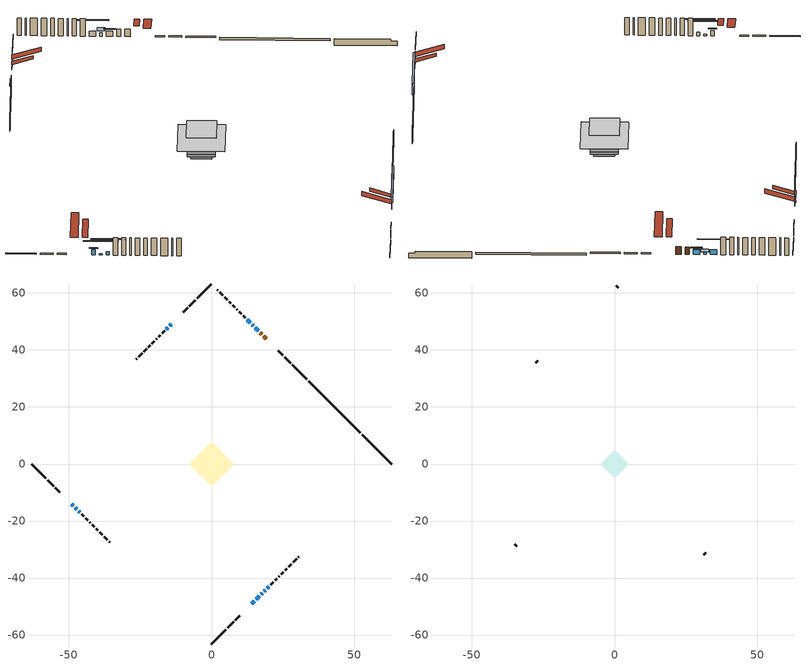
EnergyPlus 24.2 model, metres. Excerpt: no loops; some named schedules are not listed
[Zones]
conditioned space
 floor adiabatic (Floor2 construction): -4.62,0 0,4.62 4.62,0 0,-4.62 z0.31
 floor adiabatic (AdiabaticFloorConstruction): -7.86,0 0,7.86 7.86,0 0,-7.86 z2.75
 floor foundation (Slab1 construction): -3.45,0 0,3.45 3.45,0 0,-3.45 z-1.49
 floor foundation (Slab2 construction): -4.62,0 0,4.62 4.62,0 0,-4.62 z-0.3
 wall outside (RimJoist1 construction): 0,-63.13 4.98,-58.15 / -63.13,0 -58.15,-4.98 / 0,63.13 -4.98,58.15 / 33.37,29.76 28.39,34.74 z0.31:0.61
 wall outside (RimJoist2 construction): 5.64,-57.49 7.75,-55.38 / -57.49,-5.64 -55.38,-7.75 / -5.64,57.49 -7.75,55.38 / 27.73,35.4 25.62,37.51 z0.31:0.61
 wall outside (RimJoist3 construction): 8.41,-54.72 9.94,-53.19 / -54.72,-8.41 -53.19,-9.94 / -8.41,54.72 -9.94,53.19 / 24.96,38.17 23.42,39.7 z0.31:0.61
 wall outside (AdiabaticWallConstruction 1): 19.25,43.88 18.34,44.79 / 17.68,45.45 17.07,46.06 z0.31:2.34
 wall outside (AdiabaticWallConstruction): 14.12,-49.01 14.98,-48.14 / -14.12,49.01 -14.66,48.47 / 14.68,48.45 14.25,48.88 / 18.42,-44.71 18.86,-44.27 / -46.62,-16.51 -46.18,-16.94 z0.31:1.23; -49.01,-14.12 -48.47,-14.66 / 16.42,46.71 15.34,47.79 / 13.59,49.53 12.52,50.61 z0.31:1.68; -15.31,47.81 -15.82,47.31 z0.31:1.02; 15.64,-47.49 16.72,-46.41 / -47.81,-15.31 -47.27,-15.86 z0.31:0.67; 17.37,-45.76 17.77,-45.36 z0.31:1.07; 19.51,-43.62 20.16,-42.97 z0.31:1.53
 wall outside (Wall1 construction): 20.82,-42.31 21.61,-41.51 / -45.53,-17.6 -44.73,-18.4 / -16.48,46.65 -17.27,45.85 / 11.86,51.27 11.06,52.07 z0.31:5.19
 wall outside (Wall2 construction): 22.27,-40.86 22.91,-40.22 / -44.07,-19.05 -43.44,-19.69 / -17.93,45.2 -18.57,44.56 / 10.4,52.72 9.77,53.36 z0.31:5.19
 wall outside (Wall3 construction): 23.57,-39.56 23.78,-39.35 / -42.78,-20.35 -42.56,-20.57 / -19.23,43.9 -19.44,43.69 / 9.11,54.02 8.89,54.24 z0.31:5.19
 wall outside (Wall4 construction): 24.44,-38.69 25.24,-37.89 / -41.91,-21.22 -41.11,-22.02 / -20.1,43.03 -20.9,42.23 / 8.24,54.89 7.44,55.69 z0.31:5.19
 wall outside (Wall5 construction): 25.9,-37.23 26.44,-36.69 / -40.45,-22.68 -39.91,-23.22 / -21.55,41.57 -22.1,41.03 / 6.78,56.35 6.23,56.89 z0.31:5.19
 wall outside (Wall6 construction): 27.1,-36.03 28.03,-35.1 / -39.25,-23.88 -38.32,-24.81 / -22.76,40.37 -23.69,39.44 / 5.58,57.55 4.65,58.48 z0.31:5.19
 wall outside (Wall7 construction): 28.68,-34.44 29.85,-33.28 / -37.66,-25.47 -36.5,-26.63 / -24.34,38.78 -25.51,37.62 / 3.99,59.14 2.83,60.3 z0.31:5.19
 wall outside (Wall8 construction): 30.5,-32.62 30.66,-32.46 / -35.84,-27.29 -35.68,-27.45 / -26.16,36.96 -26.32,36.8 / 2.17,60.96 2.01,61.12 z0.31:5.19
 wall foundation (FoundationWall1 construction): 52.78,10.34,-1.49 52.78,10.34,0.31 62.09,1.03,0.31 62.09,1.03,-0.25 63.13,0,-0.25 63.13,0,-1.49
 wall foundation (FoundationWall2 construction): 52.13,11 34.02,29.11 z-0.3:0.31
 window (WindowConstruction): 14.12,-49.01 14.98,-48.15 z0.31:1.22
 window (WindowConstruction 5): -14.12,49.01 -14.66,48.47 z0.31:1.22
 window (WindowConstruction 6): -49.01,-14.12 -48.47,-14.66 z0.31:1.68
 window (WindowConstruction 7): -15.32,47.81 -15.82,47.31 z0.31:1.02
 window (WindowConstruction 8): 16.42,46.71 15.34,47.79 z0.31:1.68
 window (WindowConstruction 11): 15.64,-47.49 16.72,-46.41 z0.31:0.67
 window (WindowConstruction 12): -47.81,-15.32 -47.27,-15.85 z0.31:0.67
 window (WindowConstruction 9): 17.37,-45.76 17.77,-45.36 z0.31:1.07
 window (WindowConstruction 10): 14.68,48.45 14.25,48.88 z0.31:1.22
 window (WindowConstruction 1): 18.42,-44.7 18.85,-44.27 z0.31:1.22
 window (WindowConstruction 2): 19.51,-43.62 20.16,-42.97 z0.31:1.53
 window (WindowConstruction 3): -46.62,-16.51 -46.19,-16.94 z0.31:1.22
 window (WindowConstruction 4): 13.59,49.53 12.52,50.61 z0.31:1.68
 door (Door): 19.24,43.88 18.34,44.79 z0.31:2.34
 door (Door 1): 17.68,45.45 17.07,46.06 z0.31:2.34
 ceiling adiabatic (AdiabaticFloorConstruction): 0,-7.86 7.86,0 0,7.86 -7.86,0 z2.75
 roof outside (Roof2 construction): 13.46,-49.66,5.19 9.91,-46.11,6.86 8.97,-47.05,6.86 12.53,-50.6,5.19; -49.66,-13.46,5.19 -46.11,-9.91,6.86 -47.05,-8.97,6.86 -50.6,-12.53,5.19; -13.46,49.66,5.19 -9.91,46.11,6.86 -8.97,47.05,6.86 -12.53,50.6,5.19; 19.9,43.23,5.19 16.35,39.67,6.86 17.28,38.73,6.86 20.84,42.29,5.19
attic - vented
 floor to conditioned space (Floor1 construction Reversed): -4.95,0 0,4.95 4.95,0 0,-4.95 z5.19
 wall outside (Wall9 construction): 31.32,-31.81 32.02,-31.11 / -35.02,-28.1 -34.33,-28.8 / -26.98,36.15 -27.68,35.45 / 1.35,61.77 0.66,62.47 z0.31:5.19
 roof outside (Roof1 construction): 11.87,-51.26,5.19 7.05,-46.43,7.46 5.77,-47.71,7.46 10.6,-52.53,5.19; -51.26,-11.87,5.19 -46.43,-7.05,7.46 -47.71,-5.77,7.46 -52.53,-10.6,5.19; -11.87,51.26,5.19 -7.05,46.43,7.46 -5.77,47.71,7.46 -10.6,52.53,5.19; 21.5,41.63,5.19 16.67,36.81,7.46 17.94,35.54,7.46 22.77,40.36,5.19
shading: 17.14,-45.99 11.96,-51.17 12.17,-51.38 17.35,-46.2 z4.28; -14.87,48.26 -13.91,49.22 -14.12,49.43 -15.08,48.47 z1.52; -48.04,-15.09 -49.44,-13.69 -49.65,-13.9 -48.25,-15.3 z2.29; -16.68,46.45 -14.45,48.67 -14.67,48.89 -16.89,46.66 z2.24; 14.91,48.22 16.85,46.28 17.06,46.49 15.12,48.43 z2.29; 20.6,-42.53 11.76,-51.37 11.97,-51.58 20.81,-42.74 z6.16; -44.69,-18.44 -50.4,-12.73 -50.61,-12.94 -44.9,-18.65 z4.33; 18.2,-44.93 16.94,-46.19 17.05,-46.29 18.3,-45.04 z1.68; 13.82,49.31 15.11,48.02 15.97,48.88 14.68,50.17 z1.83; 21.01,-42.12 16.27,-46.86 16.48,-47.07 21.22,-42.33 z4.28; 22.32,-40.81 17.35,-45.77 17.57,-45.98 22.53,-41.02 z4.58; -43.6,-19.53 -49.21,-13.92 -49.42,-14.13 -43.81,-19.74 z4.89; 10.36,52.77 15.75,47.38 15.96,47.59 10.57,52.98 z4.73
[Building]
Building 1: Terrain=Suburbs
[Site:Location]
London AP_ON: Latitude {deg}=43.03; Longitude {deg}=-81.15; Time Zone {hr}=-5; Elevation {m}=278; Keep Site Location Information=Yes
[Site:GroundTemperature:Shallow]
3.98693, 1.93205, 1.76749, 2.74264, 6.6573, 10.5537, 13.9317, 16.0716, 16.2534, 14.513, 11.2211, 7.44421
[Site:WaterMainsTemperature]
Calculation Method=Schedule; Temperature Schedule=mains temperature schedule
[Material] Roughness=Rough; Thermal Absorptance=0.9
Name | Thickness {m} | Conductivity {W/m-K} | Density {kg/m3} | Specific Heat {J/kg-K} | Solar Absorptance | Visible Absorptance
asphalt or fiberglass shingles | 0.00635 | 0.162714 | 1121.4 | 1465.45 | 0.4 | 0.4
ceiling stud and cavity | 0.1397 | 0.0806272 | 65.682 | 1177.47 | 0.7 | 0.7
concrete 4.0 in. | 0.1016 | 1.803125 | 2242.8 | 837.4 | 0.7 | 0.7
concrete 8.0 in. | 0.2032 | 1.803125 | 2242.8 | 837.4 | 0.7 | 0.7
door material | 0.04445 | 0.188738 | 512.64 | 1214.23 | 0.7 | 0.7
exterior vertical ins | 0.000518347 | 0.029427 | 32.04 | 1214.23 | 0.7 | 0.7
floor covering | 0.0127 | 9.015625 | 54.468 | 1339.84 | 0.6 | 0.6
floor covering 1 | 0.0127 | 0.0433444 | 54.468 | 1339.84 | 0.6 | 0.6
floor rigid ins; wall rigid ins | 0.512978 | 0.029427 | 32.04 | 1214.23 | 0.7 | 0.7
floor stud and cavity | 0.0889 | 38.5916 | 6.31874 | 1174.65 | 0.7 | 0.7
floor stud and cavity 1 | 0.1397 | 1.75129 | 37.0049 | 1207.88 | 0.7 | 0.7
furniture material conditioned space 1 | 0.1524 | 0.115458 | 640.8 | 1214.23 | 0.6 | 0.6
gypsum board | 0.0127 | 0.160291 | 801 | 837.4 | 0.6 | 0.6
gypsum board 1 | 0.0127 | 0.160291 | 801 | 837.4 | 0.7 | 0.7
osb sheathing 0.5 in. | 0.0127 | 0.115458 | 512.64 | 1214.23 | 0.7 | 0.7
osb sheathing 0.75 in. | 0.01905 | 0.115458 | 512.64 | 1214.23 | 0.7 | 0.7
osb sheathing 2.0 in. | 0.0508 | 0.115458 | 512.64 | 1214.23 | 0.7 | 0.7
rim joist stud and cavity | 0.0508 | 0.0434763 | 125.044 | 1163.47 | 0.6 | 0.6
rim joist stud and cavity 1 | 0.0508 | 0.153904 | 50.32683 | 1063.81 | 0.6 | 0.6
rim joist stud and cavity 2 | 0.0508 | 0.648972 | 50.32683 | 1063.81 | 0.6 | 0.6
roof stud and cavity | 0.2032 | 4.30861 | 78.34581 | 1123.46 | 0.7 | 0.7
wall stud and cavity | 0.1397 | 0.777897 | 139.0536 | 1170.24 | 0.7 | 0.7
wall stud and cavity 1 | 0.1397 | 0.110346 | 139.0536 | 1170.24 | 0.7 | 0.7
wall stud and cavity 10 | 0.0889 | 0.391764 | 83.0341 | 1211.67 | 0.7 | 0.7
wall stud and cavity 2 | 0.1397 | 0.689953 | 139.0536 | 1170.24 | 0.7 | 0.7
wall stud and cavity 3 | 0.1397 | 0.11004 | 139.0536 | 1170.24 | 0.7 | 0.7
wall stud and cavity 4 | 0.1397 | 0.113341 | 139.0536 | 1170.24 | 0.7 | 0.7
wall stud and cavity 5 | 0.1397 | 0.793456 | 139.0536 | 1170.24 | 0.7 | 0.7
wall stud and cavity 6 | 0.1397 | 0.115486 | 139.0536 | 1170.24 | 0.7 | 0.7
wall stud and cavity 7 | 0.1397 | 0.727935 | 139.0536 | 1170.24 | 0.7 | 0.7
wall stud and cavity 8 | 0.0889 | 6.1454 | 50.32683 | 1063.81 | 0.6 | 0.6
wall stud and cavity 9 | 0.0889 | 0.380278 | 52.3479 | 1209.89 | 0.7 | 0.7
wood siding | 0.0254 | 0.102417 | 544.68 | 1172.36 | 0.57 | 0.57
wood siding 1 | 0.00254 | 0.102417 | 544.68 | 1172.36 | 0.57 | 0.57
wood siding 2; wood siding 3; wood siding 4 | 0.0254 | 0.102417 | 544.68 | 1172.36 | 0.7 | 0.7
[WindowMaterial:SimpleGlazingSystem]
Name | U-Factor {W/m2-K} | Solar Heat Gain Coefficient
WindowMaterial | 4.6747 | 0.52
WindowMaterial 1 | 5.37025 | 0.69
WindowMaterial 2 | 2.99685 | 0.54
WindowMaterial 3 | 5.0608 | 0.6
WindowMaterial 4 | 4.80302 | 0.55
WindowMaterial 5 | 4.55148 | 0.5
WindowMaterial 6 | 5.25442 | 0.66
WindowMaterial 7 | 4.92112 | 0.6
[Construction]
AdiabaticFloorConstruction: floor stud and cavity 1, floor rigid ins, osb sheathing 0.75 in., floor covering 1
AdiabaticWallConstruction: wood siding 3, wall rigid ins, wall stud and cavity 9, gypsum board
AdiabaticWallConstruction 1: wood siding 4, wall rigid ins, wall stud and cavity 9, gypsum board
Door; Door 1: door material
Floor1 construction Reversed: gypsum board, ceiling stud and cavity
Floor2 construction: floor stud and cavity, floor covering
FoundationWall1 construction: concrete 8.0 in.
FoundationWall2 construction: concrete 8.0 in., gypsum board 1
furniture construction conditioned space 1: furniture material conditioned space 1
PartitionWallConstruction: gypsum board, wall stud and cavity 10, gypsum board
RimJoist1 construction: wood siding 2, osb sheathing 2.0 in., rim joist stud and cavity
RimJoist2 construction: wood siding 2, rim joist stud and cavity 1
RimJoist3 construction: wood siding 2, rim joist stud and cavity 2
Roof1 construction: asphalt or fiberglass shingles
Roof2 construction: asphalt or fiberglass shingles, osb sheathing 0.75 in., roof stud and cavity, gypsum board
Slab1 construction; Slab2 construction: concrete 4.0 in.
Wall1 construction: wood siding, osb sheathing 0.5 in., wall stud and cavity, gypsum board
Wall2 construction: wood siding, osb sheathing 0.5 in., wall stud and cavity 1, gypsum board
Wall3 construction: wood siding, osb sheathing 0.5 in., wall stud and cavity 2, gypsum board
Wall4 construction: wood siding, osb sheathing 0.5 in., wall stud and cavity 3, gypsum board
Wall5 construction: wood siding, osb sheathing 0.5 in., wall stud and cavity 4, gypsum board
Wall6 construction: wood siding, osb sheathing 0.5 in., wall stud and cavity 5, gypsum board
Wall7 construction: wood siding, osb sheathing 0.5 in., wall stud and cavity 6, gypsum board
Wall8 construction: wood siding, osb sheathing 0.5 in., wall stud and cavity 7, gypsum board
Wall9 construction: wood siding 1, wall stud and cavity 8
WindowConstruction; WindowConstruction 3: WindowMaterial
WindowConstruction 1; WindowConstruction 10: WindowMaterial 1
WindowConstruction 11; WindowConstruction 12: WindowMaterial 7
WindowConstruction 2: WindowMaterial 2
WindowConstruction 4; WindowConstruction 6; WindowConstruction 8: WindowMaterial 3
WindowConstruction 5: WindowMaterial 4
WindowConstruction 7: WindowMaterial 5
WindowConstruction 9: WindowMaterial 6
[Zone] Multiplier=1; Part of Total Floor Area=Yes
Name | Volume {m3}
attic - vented | 18.1164
conditioned space | 355.6
[Space]
Name | Zone | Volume {m3}
attic - vented 1 | attic - vented | 18.1164
conditioned space 1 | conditioned space | 355.6
[ZoneInfiltration:EffectiveLeakageArea]
infil attic - vented 1: Zone or Space=attic - vented 1; Schedule=Always On Discrete; Effective Air Leakage Area {cm2}=2141.24; Stack Coefficient=0.000497275; Wind Coefficient=1.50667e-05
[ZoneMixing]
whole house fan mix: Zone or Space=attic - vented; Schedule=Always On Continuous; Design Flow Rate Calculation Method=Flow/Zone; Design Flow Rate {m3/s}=0; Source Zone or Space=conditioned space
[SurfaceProperty:ExposedFoundationPerimeter] Exposed Perimeter Calculation Method=TotalExposedPerimeter
Name | Total Exposed Perimeter {m}
Slab1 | 14.63
Slab2 | 25.603
[InternalMass] Zone or ZoneList=conditioned space; Space or SpaceList=conditioned space 1
Name | Construction | Surface Area {m2}
furniture mass conditioned space 1 | furniture construction conditioned space 1 | 93.064
partition wall mass | PartitionWallConstruction | 190.02
[Lights]
interior lighting: Zone or ZoneList or Space or SpaceList=conditioned space 1; Schedule=interior lighting schedule; Design Level Calculation Method=LightingLevel; Lighting Level {W}=343.2; Return Air Fraction=0; Fraction Radiant=0.6; Fraction Visible=0.2; Fraction Replaceable=1
[People]
occupants: Zone or ZoneList or Space or SpaceList=conditioned space 1; Number of People Schedule=occupants schedule; Number of People Calculation Method=People; Number of People=3; Fraction Radiant=0.314171; Sensible Heat Fraction=0.56303; Activity Level Schedule=occupants activity schedule; Carbon Dioxide Generation Rate {m3/s-W}=0; Enable ASHRAE 55 Comfort Warnings=No; Mean Radiant Temperature Calculation Type=EnclosureAveraged
[ElectricEquipment] Zone or ZoneList or Space or SpaceList=conditioned space 1; Design Level Calculation Method=EquipmentLevel
Name | Schedule | Design Level {W} | Fraction Latent | Fraction Radiant | Fraction Lost
clothes dryer | clothes dryer schedule | 140.772 | 0.015 | 0.081 | 0.85
clothes washer | clothes washer schedule | 32.1985 | 0.03 | 0.162 | 0.7
cooking range | cooking range schedule | 215.147 | 0.08 | 0.432 | 0.2
dishwasher | dishwasher schedule | 66.8632 | 0.3 | 0.18 | 0.4
fridge | fridge schedule | 72.9452 | 0 | 0.6 | 0
mech vent house fan | mech vent house fan schedule | 0 | 0 | 0 | 1
mech vent house fan cfis | mech vent house fan cfis schedule | 0 | 0 | 0 | 0
mech vent range fan 0 | mech vent range fan 0 schedule | 57 | 0 | 0 | 1
misc plug loads | misc plug loads schedule | 494.7 | 0.045 | 0.513 | 0.1
whole house fan | Always On Discrete | 0 | 0 | 0 | 1
[OtherEquipment] Zone or ZoneList or Space or SpaceList=conditioned space 1; Design Level Calculation Method=EquipmentLevel
Name | Fuel Type | Schedule | Design Level {W} | Fraction Latent | Fraction Radiant | Fraction Lost
clothes dryer 1 | Electricity | clothes dryer schedule | 0 | 0.015 | 0.081 | 0.85
cooking range 1 | Electricity | cooking range schedule | 0 | 0.08 | 0.432 | 0.2
general water use latent | None | general water use schedule | 62.594 | 1 | 0 | 0
general water use sensible | None | general water use schedule | -61.6891 | 0 | 0.6 | 0
mech vent house fan latent load | None | Always On Discrete | 0 | 1 | 0 | 0
mech vent house fan sensible load | None | Always On Discrete | 0 | 0 | 0 | 0
water heater energy adjustment1 | NaturalGas | Always On Discrete | 0.01 | 0 | 0 | 1
[ZoneInfiltration:DesignFlowRate] Zone or ZoneList or Space or SpaceList=conditioned space 1; Schedule=Always On Discrete; Design Flow Rate Calculation Method=Flow/Zone; Design Flow Rate {m3/s}=0
infil flow; natural vent flow; whole house fan flow
[Foundation:Kiva] Initial Indoor Air Temperature {C}=18; Wall Height Above Grade {m}=0.309982; Wall Depth Below Slab {m}=0.2032
Name | Custom Block Material Name 1 | Custom Block Depth 1 {m} | Custom Block X Position 1 {m} | Custom Block Z Position 1 {m}
Foundation Kiva 1
Foundation Kiva 2 | exterior vertical ins | 0.609996 | 0.2159 | 0
[Foundation:Kiva:Settings]
Soil Conductivity {W/m-K}=0.849921; Soil Density {kg/m3}=1842.3; Soil Specific Heat {J/kg-K}=418.7; Ground Solar Absorptivity=0.9; Ground Thermal Absorptivity=0.9; Ground Surface Roughness {m}=0.03; Far-Field Width {m}=40; Deep-Ground Boundary Condition=ZeroFlux; Deep-Ground Depth {m}=40; Minimum Cell Dimension {m}=0.2; Maximum Cell Growth Coefficient=3; Simulation Timestep=Timestep
[Exterior:Lights]
exterior lighting: Schedule=exterior lighting schedule; Design Level {W}=75.6
[Schedule:Constant]
Name | Hourly Value
Always On Continuous; mech vent house fan schedule; mech vent house fan cfis schedule; Always On Discrete | 1
occupants activity schedule | 117.228
fridge schedule | 0
[Schedule:Week:Daily]
interior lighting schedule Week Rule - Jan1-Jan27: interior lighting schedule day, interior lighting schedule day, interior lighting schedule day, interior lighting schedule day, interior lighting schedule day, interior lighting schedule day, interior lighting schedule day, interior lighting schedule default day, interior lighting schedule default day, interior lighting schedule default day, interior lighting schedule default day, interior lighting schedule default day
interior lighting schedule Week Rule - Jan28-Feb3: interior lighting schedule day, interior lighting schedule day, interior lighting schedule day, interior lighting schedule day, interior lighting schedule day 1, interior lighting schedule day 1, interior lighting schedule day 1, interior lighting schedule default day, interior lighting schedule default day, interior lighting schedule default day, interior lighting schedule default day, interior lighting schedule default day
interior lighting schedule Week Rule - Feb4-Feb24: interior lighting schedule day 1, interior lighting schedule day 1, interior lighting schedule day 1, interior lighting schedule day 1, interior lighting schedule day 1, interior lighting schedule day 1, interior lighting schedule day 1, interior lighting schedule default day, interior lighting schedule default day, interior lighting schedule default day, interior lighting schedule default day, interior lighting schedule default day
interior lighting schedule Week Rule - Feb25-Mar3: interior lighting schedule day 1, interior lighting schedule day 1, interior lighting schedule day 1, interior lighting schedule day 1, interior lighting schedule day 2, interior lighting schedule day 2, interior lighting schedule day 2, interior lighting schedule default day, interior lighting schedule default day, interior lighting schedule default day, interior lighting schedule default day, interior lighting schedule default day
interior lighting schedule Week Rule - Mar4-Mar31: interior lighting schedule day 2, interior lighting schedule day 2, interior lighting schedule day 2, interior lighting schedule day 2, interior lighting schedule day 2, interior lighting schedule day 2, interior lighting schedule day 2, interior lighting schedule default day, interior lighting schedule default day, interior lighting schedule default day, interior lighting schedule default day, interior lighting schedule default day
interior lighting schedule Week Rule - Apr1-Apr28: interior lighting schedule day 3, interior lighting schedule day 3, interior lighting schedule day 3, interior lighting schedule day 3, interior lighting schedule day 3, interior lighting schedule day 3, interior lighting schedule day 3, interior lighting schedule default day, interior lighting schedule default day, interior lighting schedule default day, interior lighting schedule default day, interior lighting schedule default day
interior lighting schedule Week Rule - Apr29-May5: interior lighting schedule day 3, interior lighting schedule day 3, interior lighting schedule day 4, interior lighting schedule day 4, interior lighting schedule day 4, interior lighting schedule day 4, interior lighting schedule day 4, interior lighting schedule default day, interior lighting schedule default day, interior lighting schedule default day, interior lighting schedule default day, interior lighting schedule default day
interior lighting schedule Week Rule - May6-May26: interior lighting schedule day 4, interior lighting schedule day 4, interior lighting schedule day 4, interior lighting schedule day 4, interior lighting schedule day 4, interior lighting schedule day 4, interior lighting schedule day 4, interior lighting schedule default day, interior lighting schedule default day, interior lighting schedule default day, interior lighting schedule default day, interior lighting schedule default day
interior lighting schedule Week Rule - May27-Jun2: interior lighting schedule day 4, interior lighting schedule day 4, interior lighting schedule day 4, interior lighting schedule day 4, interior lighting schedule day 4, interior lighting schedule day 5, interior lighting schedule day 5, interior lighting schedule default day, interior lighting schedule default day, interior lighting schedule default day, interior lighting schedule default day, interior lighting schedule default day
interior lighting schedule Week Rule - Jun3-Jun30: interior lighting schedule day 5, interior lighting schedule day 5, interior lighting schedule day 5, interior lighting schedule day 5, interior lighting schedule day 5, interior lighting schedule day 5, interior lighting schedule day 5, interior lighting schedule default day, interior lighting schedule default day, interior lighting schedule default day, interior lighting schedule default day, interior lighting schedule default day
interior lighting schedule Week Rule - Jul1-Jul28: interior lighting schedule day 6, interior lighting schedule day 6, interior lighting schedule day 6, interior lighting schedule day 6, interior lighting schedule day 6, interior lighting schedule day 6, interior lighting schedule day 6, interior lighting schedule default day, interior lighting schedule default day, interior lighting schedule default day, interior lighting schedule default day, interior lighting schedule default day
interior lighting schedule Week Rule - Jul29-Aug4: interior lighting schedule day 6, interior lighting schedule day 6, interior lighting schedule day 6, interior lighting schedule day 7, interior lighting schedule day 7, interior lighting schedule day 7, interior lighting schedule day 7, interior lighting schedule default day, interior lighting schedule default day, interior lighting schedule default day, interior lighting schedule default day, interior lighting schedule default day
interior lighting schedule Week Rule - Aug5-Aug25: interior lighting schedule day 7, interior lighting schedule day 7, interior lighting schedule day 7, interior lighting schedule day 7, interior lighting schedule day 7, interior lighting schedule day 7, interior lighting schedule day 7, interior lighting schedule default day, interior lighting schedule default day, interior lighting schedule default day, interior lighting schedule default day, interior lighting schedule default day
interior lighting schedule Week Rule - Aug26-Sep1: interior lighting schedule day 7, interior lighting schedule day 7, interior lighting schedule day 7, interior lighting schedule day 7, interior lighting schedule day 7, interior lighting schedule day 7, interior lighting schedule day 8, interior lighting schedule default day, interior lighting schedule default day, interior lighting schedule default day, interior lighting schedule default day, interior lighting schedule default day
interior lighting schedule Week Rule - Sep2-Sep29: interior lighting schedule day 8, interior lighting schedule day 8, interior lighting schedule day 8, interior lighting schedule day 8, interior lighting schedule day 8, interior lighting schedule day 8, interior lighting schedule day 8, interior lighting schedule default day, interior lighting schedule default day, interior lighting schedule default day, interior lighting schedule default day, interior lighting schedule default day
interior lighting schedule Week Rule - Sep30-Oct6: interior lighting schedule day 8, interior lighting schedule day 9, interior lighting schedule day 9, interior lighting schedule day 9, interior lighting schedule day 9, interior lighting schedule day 9, interior lighting schedule day 9, interior lighting schedule default day, interior lighting schedule default day, interior lighting schedule default day, interior lighting schedule default day, interior lighting schedule default day
interior lighting schedule Week Rule - Oct7-Oct27: interior lighting schedule day 9, interior lighting schedule day 9, interior lighting schedule day 9, interior lighting schedule day 9, interior lighting schedule day 9, interior lighting schedule day 9, interior lighting schedule day 9, interior lighting schedule default day, interior lighting schedule default day, interior lighting schedule default day, interior lighting schedule default day, interior lighting schedule default day
interior lighting schedule Week Rule - Oct28-Nov3: interior lighting schedule day 9, interior lighting schedule day 9, interior lighting schedule day 9, interior lighting schedule day 9, interior lighting schedule day 10, interior lighting schedule day 10, interior lighting schedule day 10, interior lighting schedule default day, interior lighting schedule default day, interior lighting schedule default day, interior lighting schedule default day, interior lighting schedule default day
interior lighting schedule Week Rule - Nov4-Nov24: interior lighting schedule day 10, interior lighting schedule day 10, interior lighting schedule day 10, interior lighting schedule day 10, interior lighting schedule day 10, interior lighting schedule day 10, interior lighting schedule day 10, interior lighting schedule default day, interior lighting schedule default day, interior lighting schedule default day, interior lighting schedule default day, interior lighting schedule default day
interior lighting schedule Week Rule - Nov25-Dec1: interior lighting schedule day 10, interior lighting schedule day 10, interior lighting schedule day 10, interior lighting schedule day 10, interior lighting schedule day 10, interior lighting schedule day 10, interior lighting schedule day 11, interior lighting schedule default day, interior lighting schedule default day, interior lighting schedule default day, interior lighting schedule default day, interior lighting schedule default day
interior lighting schedule Week Rule - Dec2-Dec31: interior lighting schedule day 11, interior lighting schedule day 11, interior lighting schedule day 11, interior lighting schedule day 11, interior lighting schedule day 11, interior lighting schedule day 11, interior lighting schedule day 11, interior lighting schedule default day, interior lighting schedule default day, interior lighting schedule default day, interior lighting schedule default day, interior lighting schedule default day
occupants schedule Week Rule - Jan1-Dec31: occupants schedule day, occupants schedule day, occupants schedule day, occupants schedule day, occupants schedule day, occupants schedule day, occupants schedule day, occupants schedule default day, occupants schedule default day, occupants schedule default day, occupants schedule default day, occupants schedule default day
clothes dryer schedule Week Rule - Jan1-Dec31: clothes dryer schedule day, clothes dryer schedule day, clothes dryer schedule day, clothes dryer schedule day, clothes dryer schedule day, clothes dryer schedule day, clothes dryer schedule day, clothes dryer schedule default day, clothes dryer schedule default day, clothes dryer schedule default day, clothes dryer schedule default day, clothes dryer schedule default day
clothes washer schedule Week Rule - Jan1-Dec31: clothes washer schedule day, clothes washer schedule day, clothes washer schedule day, clothes washer schedule day, clothes washer schedule day, clothes washer schedule day, clothes washer schedule day, clothes washer schedule default day, clothes washer schedule default day, clothes washer schedule default day, clothes washer schedule default day, clothes washer schedule default day
cooking range schedule Week Rule - Jan1-Dec31: cooking range schedule day, cooking range schedule day, cooking range schedule day, cooking range schedule day, cooking range schedule day, cooking range schedule day, cooking range schedule day, cooking range schedule default day, cooking range schedule default day, cooking range schedule default day, cooking range schedule default day, cooking range schedule default day
dishwasher schedule Week Rule - Jan1-Dec31: dishwasher schedule day, dishwasher schedule day, dishwasher schedule day, dishwasher schedule day, dishwasher schedule day, dishwasher schedule day, dishwasher schedule day, dishwasher schedule default day, dishwasher schedule default day, dishwasher schedule default day, dishwasher schedule default day, dishwasher schedule default day
mech vent range fan 0 schedule Week Rule - Jan1-Dec31: mech vent range fan 0 schedule day, mech vent range fan 0 schedule day, mech vent range fan 0 schedule day, mech vent range fan 0 schedule day, mech vent range fan 0 schedule day, mech vent range fan 0 schedule day, mech vent range fan 0 schedule day, mech vent range fan 0 schedule default day, mech vent range fan 0 schedule default day, mech vent range fan 0 schedule default day, mech vent range fan 0 schedule default day, mech vent range fan 0 schedule default day
misc plug loads schedule Week Rule - Jan1-Dec31: misc plug loads schedule day, misc plug loads schedule day, misc plug loads schedule day, misc plug loads schedule day, misc plug loads schedule day, misc plug loads schedule day, misc plug loads schedule day, misc plug loads schedule default day, misc plug loads schedule default day, misc plug loads schedule default day, misc plug loads schedule default day, misc plug loads schedule default day
general water use schedule Week Rule - Jan1-Dec31: general water use schedule day, general water use schedule day, general water use schedule day, general water use schedule day, general water use schedule day, general water use schedule day, general water use schedule day, general water use schedule default day, general water use schedule default day, general water use schedule default day, general water use schedule default day, general water use schedule default day
exterior lighting schedule Week Rule - Jan1-Jan27: exterior lighting schedule day, exterior lighting schedule day, exterior lighting schedule day, exterior lighting schedule day, exterior lighting schedule day, exterior lighting schedule day, exterior lighting schedule day, exterior lighting schedule default day, exterior lighting schedule default day, exterior lighting schedule default day, exterior lighting schedule default day, exterior lighting schedule default day
exterior lighting schedule Week Rule - Jan28-Feb3: exterior lighting schedule day, exterior lighting schedule day, exterior lighting schedule day, exterior lighting schedule day, exterior lighting schedule day 1, exterior lighting schedule day 1, exterior lighting schedule day 1, exterior lighting schedule default day, exterior lighting schedule default day, exterior lighting schedule default day, exterior lighting schedule default day, exterior lighting schedule default day
exterior lighting schedule Week Rule - Feb4-Feb24: exterior lighting schedule day 1, exterior lighting schedule day 1, exterior lighting schedule day 1, exterior lighting schedule day 1, exterior lighting schedule day 1, exterior lighting schedule day 1, exterior lighting schedule day 1, exterior lighting schedule default day, exterior lighting schedule default day, exterior lighting schedule default day, exterior lighting schedule default day, exterior lighting schedule default day
exterior lighting schedule Week Rule - Feb25-Mar3: exterior lighting schedule day 1, exterior lighting schedule day 1, exterior lighting schedule day 1, exterior lighting schedule day 1, exterior lighting schedule day 2, exterior lighting schedule day 2, exterior lighting schedule day 2, exterior lighting schedule default day, exterior lighting schedule default day, exterior lighting schedule default day, exterior lighting schedule default day, exterior lighting schedule default day
exterior lighting schedule Week Rule - Mar4-Mar31: exterior lighting schedule day 2, exterior lighting schedule day 2, exterior lighting schedule day 2, exterior lighting schedule day 2, exterior lighting schedule day 2, exterior lighting schedule day 2, exterior lighting schedule day 2, exterior lighting schedule default day, exterior lighting schedule default day, exterior lighting schedule default day, exterior lighting schedule default day, exterior lighting schedule default day
exterior lighting schedule Week Rule - Apr1-Apr28: exterior lighting schedule day 3, exterior lighting schedule day 3, exterior lighting schedule day 3, exterior lighting schedule day 3, exterior lighting schedule day 3, exterior lighting schedule day 3, exterior lighting schedule day 3, exterior lighting schedule default day, exterior lighting schedule default day, exterior lighting schedule default day, exterior lighting schedule default day, exterior lighting schedule default day
exterior lighting schedule Week Rule - Apr29-May5: exterior lighting schedule day 3, exterior lighting schedule day 3, exterior lighting schedule day 4, exterior lighting schedule day 4, exterior lighting schedule day 4, exterior lighting schedule day 4, exterior lighting schedule day 4, exterior lighting schedule default day, exterior lighting schedule default day, exterior lighting schedule default day, exterior lighting schedule default day, exterior lighting schedule default day
exterior lighting schedule Week Rule - May6-May26: exterior lighting schedule day 4, exterior lighting schedule day 4, exterior lighting schedule day 4, exterior lighting schedule day 4, exterior lighting schedule day 4, exterior lighting schedule day 4, exterior lighting schedule day 4, exterior lighting schedule default day, exterior lighting schedule default day, exterior lighting schedule default day, exterior lighting schedule default day, exterior lighting schedule default day
[Schedule:Year]
interior lighting schedule: interior lighting schedule Week Rule - Jan1-Jan27, 1, 1, 1, 27, interior lighting schedule Week Rule - Jan28-Feb3, 1, 28, 2, 3, interior lighting schedule Week Rule - Feb4-Feb24, 2, 4, 2, 24, interior lighting schedule Week Rule - Feb25-Mar3, 2, 25, 3, 3, interior lighting schedule Week Rule - Mar4-Mar31, 3, 4, 3, 31, interior lighting schedule Week Rule - Apr1-Apr28, 4, 1, 4, 28, interior lighting schedule Week Rule - Apr29-May5, 4, 29, 5, 5, interior lighting schedule Week Rule - May6-May26, 5, 6, 5, 26, interior lighting schedule Week Rule - May27-Jun2, 5, 27, 6, 2, interior lighting schedule Week Rule - Jun3-Jun30, 6, 3, 6, 30, interior lighting schedule Week Rule - Jul1-Jul28, 7, 1, 7, 28, interior lighting schedule Week Rule - Jul29-Aug4, 7, 29, 8, 4, interior lighting schedule Week Rule - Aug5-Aug25, 8, 5, 8, 25, interior lighting schedule Week Rule - Aug26-Sep1, 8, 26, 9, 1, interior lighting schedule Week Rule - Sep2-Sep29, 9, 2, 9, 29, interior lighting schedule Week Rule - Sep30-Oct6, 9, 30, 10, 6, interior lighting schedule Week Rule - Oct7-Oct27, 10, 7, 10, 27, interior lighting schedule Week Rule - Oct28-Nov3, 10, 28, 11, 3, interior lighting schedule Week Rule - Nov4-Nov24, 11, 4, 11, 24, interior lighting schedule Week Rule - Nov25-Dec1, 11, 25, 12, 1, interior lighting schedule Week Rule - Dec2-Dec31, 12, 2, 12, 31
occupants schedule: occupants schedule Week Rule - Jan1-Dec31, 1, 1, 12, 31
clothes dryer schedule: clothes dryer schedule Week Rule - Jan1-Dec31, 1, 1, 12, 31
clothes washer schedule: clothes washer schedule Week Rule - Jan1-Dec31, 1, 1, 12, 31
cooking range schedule: cooking range schedule Week Rule - Jan1-Dec31, 1, 1, 12, 31
dishwasher schedule: dishwasher schedule Week Rule - Jan1-Dec31, 1, 1, 12, 31
mech vent range fan 0 schedule: mech vent range fan 0 schedule Week Rule - Jan1-Dec31, 1, 1, 12, 31
misc plug loads schedule: misc plug loads schedule Week Rule - Jan1-Dec31, 1, 1, 12, 31
general water use schedule: general water use schedule Week Rule - Jan1-Dec31, 1, 1, 12, 31
exterior lighting schedule: exterior lighting schedule Week Rule - Jan1-Jan27, 1, 1, 1, 27, exterior lighting schedule Week Rule - Jan28-Feb3, 1, 28, 2, 3, exterior lighting schedule Week Rule - Feb4-Feb24, 2, 4, 2, 24, exterior lighting schedule Week Rule - Feb25-Mar3, 2, 25, 3, 3, exterior lighting schedule Week Rule - Mar4-Mar31, 3, 4, 3, 31, exterior lighting schedule Week Rule - Apr1-Apr28, 4, 1, 4, 28, exterior lighting schedule Week Rule - Apr29-May5, 4, 29, 5, 5, exterior lighting schedule Week Rule - May6-May26, 5, 6, 5, 26, exterior lighting schedule Week Rule - May27-Jun2, 5, 27, 6, 2, exterior lighting schedule Week Rule - Jun3-Jun30, 6, 3, 6, 30, exterior lighting schedule Week Rule - Jul1-Jul28, 7, 1, 7, 28, exterior lighting schedule Week Rule - Jul29-Aug4, 7, 29, 8, 4, exterior lighting schedule Week Rule - Aug5-Aug25, 8, 5, 8, 25, exterior lighting schedule Week Rule - Aug26-Sep1, 8, 26, 9, 1, exterior lighting schedule Week Rule - Sep2-Sep29, 9, 2, 9, 29, exterior lighting schedule Week Rule - Sep30-Oct6, 9, 30, 10, 6, exterior lighting schedule Week Rule - Oct7-Oct27, 10, 7, 10, 27, exterior lighting schedule Week Rule - Oct28-Nov3, 10, 28, 11, 3, exterior lighting schedule Week Rule - Nov4-Nov24, 11, 4, 11, 24, exterior lighting schedule Week Rule - Nov25-Dec1, 11, 25, 12, 1, exterior lighting schedule Week Rule - Dec2-Dec31, 12, 2, 12, 31
[Schedule:Compact]
mains temperature schedule: Through: 01/01, For: AllDays, Until: 24:00, 7.96722, Through: 01/02, For: AllDays, Until: 24:00, 7.89722, Through: 01/03, For: AllDays, Until: 24:00, 7.82778, Through: 01/04, For: AllDays, Until: 24:00, 7.76, Through: 01/05, For: AllDays, Until: 24:00, 7.69333, Through: 01/06, For: AllDays, Until: 24:00, 7.62778, Through: 01/07, For: AllDays, Until: 24:00, 7.56389, Through: 01/08, For: AllDays, Until: 24:00, 7.50167, Through: 01/09, For: AllDays, Until: 24:00, 7.44056, Through: 01/10, For: AllDays, Until: 24:00, 7.38056, Through: 01/11, For: AllDays, Until: 24:00, 7.32222, Through: 01/12, For: AllDays, Until: 24:00, 7.26556, Through: 01/13, For: AllDays, Until: 24:00, 7.21, Through: 01/14, For: AllDays, Until: 24:00, 7.15556, Through: 01/15, For: AllDays, Until: 24:00, 7.10333, Through: 01/16, For: AllDays, Until: 24:00, 7.05222, Through: 01/17, For: AllDays, Until: 24:00, 7.00278, Through: 01/18, For: AllDays, Until: 24:00, 6.955, Through: 01/19, For: AllDays, Until: 24:00, 6.90833, Through: 01/20, For: AllDays, Until: 24:00, 6.86389, Through: 01/21, For: AllDays, Until: 24:00, 6.82056, Through: 01/22, For: AllDays, Until: 24:00, 6.77889, Through: 01/23, For: AllDays, Until: 24:00, 6.73889, Through: 01/24, For: AllDays, Until: 24:00, 6.7, Through: 01/25, For: AllDays, Until: 24:00, 6.66333, Through: 01/26, For: AllDays, Until: 24:00, 6.62833, Through: 01/27, For: AllDays, Until: 24:00, 6.59444, Through: 01/28, For: AllDays, Until: 24:00, 6.56278, Through: 01/29, For: AllDays, Until: 24:00, 6.53222, Through: 01/30, For: AllDays, Until: 24:00, 6.50389, Through: 01/31, For: AllDays, Until: 24:00, 6.47722, Through: 02/01, For: AllDays, Until: 24:00, 6.45167, Through: 02/02, For: AllDays, Until: 24:00, 6.42833, Through: 02/03, For: AllDays, Until: 24:00, 6.40667, Through: 02/04, For: AllDays, Until: 24:00, 6.38611, Through: 02/05, For: AllDays, Until: 24:00, 6.36778, Through: 02/06, For: AllDays, Until: 24:00, 6.35111, Through: 02/07, For: AllDays, Until: 24:00, 6.33611, Through: 02/08, For: AllDays, Until: 24:00, 6.32333, Through: 02/09, For: AllDays, Until: 24:00, 6.31167, Through: 02/10, For: AllDays, Until: 24:00, 6.30222, Through: 02/11, For: AllDays, Until: 24:00, 6.29389, Through: 02/12, For: AllDays, Until: 24:00, 6.28778, Through: 02/13, For: AllDays, Until: 24:00, 6.28333, Through: 02/14, For: AllDays, Until: 24:00, 6.28056, Through: 02/15, For: AllDays, Until: 24:00, 6.27944, Through: 02/16, For: AllDays, Until: 24:00, 6.28, Through: 02/17, For: AllDays, Until: 24:00, 6.28278, Through: 02/18, For: AllDays, Until: 24:00, 6.28722, Through: 02/19, For: AllDays, Until: 24:00, 6.29278, Through: 02/20, For: AllDays, Until: 24:00, 6.30056, Through: 02/21, For: AllDays, Until: 24:00, 6.31, Through: 02/22, For: AllDays, Until: 24:00, 6.32111, Through: 02/23, For: AllDays, Until: 24:00, 6.33444, Through: 02/24, For: AllDays, Until: 24:00, 6.34889, Through: 02/25, For: AllDays, Until: 24:00, 6.36556, Through: 02/26, For: AllDays, Until: 24:00, 6.38333, Through: 02/27, For: AllDays, Until: 24:00, 6.40333, Through: 02/28, For: AllDays, Until: 24:00, 6.425, Through: 03/01, For: AllDays, Until: 24:00, 6.44833, Through: 03/02, For: AllDays, Until: 24:00, 6.47278, Through: 03/03, For: AllDays, Until: 24:00, 6.49944, Through: 03/04, For: AllDays, Until: 24:00, 6.52778, Through: 03/05, For: AllDays, Until: 24:00, 6.55778, Through: 03/06, For: AllDays, Until: 24:00, 6.58944, Through: 03/07, For: AllDays, Until: 24:00, 6.62278, Through: 03/08, For: AllDays, Until: 24:00, 6.65778, Through: 03/09, For: AllDays, Until: 24:00, 6.69444, Through: 03/10, For: AllDays, Until: 24:00, 6.73278, Through: 03/11, For: AllDays, Until: 24:00, 6.77278, Through: 03/12, For: AllDays, Until: 24:00, 6.81389, Through: 03/13, For: AllDays, Until: 24:00, 6.85722, Through: 03/14, For: AllDays, Until: 24:00, 6.90167, Through: 03/15, For: AllDays, Until: 24:00, 6.94778, Through: 03/16, For: AllDays, Until: 24:00, 6.99556, Through: 03/17, For: AllDays, Until: 24:00, 7.045, Through: 03/18, For: AllDays, Until: 24:00, 7.09556, Through: 03/19, For: AllDays, Until: 24:00, 7.14778, Through: 03/20, For: AllDays, Until: 24:00, 7.20167, Through: 03/21, For: AllDays, Until: 24:00, 7.25667, Through: 03/22, For: AllDays, Until: 24:00, 7.31333, Through: 03/23, For: AllDays, Until: 24:00, 7.37167, Through: 03/24, For: AllDays, Until: 24:00, 7.43111, Through: 03/25, For: AllDays, Until: 24:00, 7.49222, Through: 03/26, For: AllDays, Until: 24:00, 7.55444, Through: 03/27, For: AllDays, Until: 24:00, 7.61833, Through: 03/28, For: AllDays, Until: 24:00, 7.68333, Through: 03/29, For: AllDays, Until: 24:00, 7.74944, Through: 03/30, For: AllDays, Until: 24:00, 7.81722, Through: 03/31, For: AllDays, Until: 24:00, 7.88667, Through: 04/01, For: AllDays, Until: 24:00, 7.95667, Through: 04/02, For: AllDays, Until: 24:00, 8.02833, Through: 04/03, For: AllDays, Until: 24:00, 8.10111, Through: 04/04, For: AllDays, Until: 24:00, 8.175, Through: 04/05, For: AllDays, Until: 24:00, 8.25, Through: 04/06, For: AllDays, Until: 24:00, 8.32667, Through: 04/07, For: AllDays, Until: 24:00, 8.40389, Through: 04/08, For: AllDays, Until: 24:00, 8.48278, Through: 04/09, For: AllDays, Until: 24:00, 8.56222, Through: 04/10, For: AllDays, Until: 24:00, 8.64278, Through: 04/11, For: AllDays, Until: 24:00, 8.725, Through: 04/12, For: AllDays, Until: 24:00, 8.80778, Through: 04/13, For: AllDays, Until: 24:00, 8.89167, Through: 04/14, For: AllDays, Until: 24:00, 8.97611, Through: 04/15, For: AllDays, Until: 24:00, 9.06167, Through: 04/16, For: AllDays, Until: 24:00, 9.14833, Through: 04/17, For: AllDays, Until: 24:00, 9.23611, Through: 04/18, For: AllDays, Until: 24:00, 9.32444, Through: 04/19, For: AllDays, Until: 24:00, 9.41389, Through: 04/20, For: AllDays, Until: 24:00, 9.50389, Through: 04/21, For: AllDays, Until: 24:00, 9.595, Through: 04/22, For: AllDays, Until: 24:00, 9.68667, Through: 04/23, For: AllDays, Until: 24:00, 9.77889, Through: 04/24, For: AllDays, Until: 24:00, 9.87222, Through: 04/25, For: AllDays, Until: 24:00, 9.96556, Through: 04/26, For: AllDays, Until: 24:00, 10.06, Through: 04/27, For: AllDays, Until: 24:00, 10.1556, Through: 04/28, For: AllDays, Until: 24:00, 10.2511, Through: 04/29, For: AllDays, Until: 24:00, 10.3472, Through: 04/30, For: AllDays, Until: 24:00, 10.4439, Through: 05/01, For: AllDays, Until: 24:00, 10.5411, Through: 05/02, For: AllDays, Until: 24:00, 10.6389, Through: 05/03, For: AllDays, Until: 24:00, 10.7372, Through: 05/04, For: AllDays, Until: 24:00, 10.8361, Through: 05/05, For: AllDays, Until: 24:00, 10.935, Through: 05/06, For: AllDays, Until: 24:00, 11.0344, Through: 05/07, For: AllDays, Until: 24:00, 11.1344, Through: 05/08, For: AllDays, Until: 24:00, 11.2344, Through: 05/09, For: AllDays, Until: 24:00, 11.335, Through: 05/10, For: AllDays, Until: 24:00, 11.4356, Through: 05/11, For: AllDays, Until: 24:00, 11.5361, Through: 05/12, For: AllDays, Until: 24:00, 11.6372, Through: 05/13, For: AllDays, Until: 24:00, 11.7383, Through: 05/14, For: AllDays, Until: 24:00, 11.84, Through: 05/15, For: AllDays, Until: 24:00, 11.9411, Through: 05/16, For: AllDays, Until: 24:00, 12.0428, Through: 05/17, For: AllDays, Until: 24:00, 12.1444, Through: 05/18, For: AllDays, Until: 24:00, 12.2456, Through: 05/19, For: AllDays, Until: 24:00, 12.3472, Through: 05/20, For: AllDays, Until: 24:00, 12.4489, Through: 05/21, For: AllDays, Until: 24:00, 12.55, Through: 05/22, For: AllDays, Until: 24:00, 12.6517, Through: 05/23, For: AllDays, Until: 24:00, 12.7528, Through: 05/24, For: AllDays, Until: 24:00, 12.8533, Through: 05/25, For: AllDays, Until: 24:00, 12.9544, Through: 05/26, For: AllDays, Until: 24:00, 13.055, Through: 05/27, For: AllDays, Until: 24:00, 13.155, Through: 05/28, For: AllDays, Until: 24:00, 13.255, Through: 05/29, For: AllDays, Until: 24:00, 13.355, Through: 05/30, For: AllDays, Until: 24:00, 13.4539, Through: 05/31, For: AllDays, Until: 24:00, 13.5533, Through: 06/01, For: AllDays, Until: 24:00, 13.6517, Through: 06/02, For: AllDays, Until: 24:00, 13.75, Through: 06/03, For: AllDays, Until: 24:00, 13.8472, Through: 06/04, For: AllDays, Until: 24:00, 13.9444, Through: 06/05, For: AllDays, Until: 24:00, 14.0411, Through: 06/06, For: AllDays, Until: 24:00, 14.1372, Through: 06/07, For: AllDays, Until: 24:00, 14.2328, Through: 06/08, For: AllDays, Until: 24:00, 14.3278, Through: 06/09, For: AllDays, Until: 24:00, 14.4217, Through: 06/10, For: AllDays, Until: 24:00, 14.5156, Through: 06/11, For: AllDays, Until: 24:00, 14.6083, Through: 06/12, For: AllDays, Until: 24:00, 14.7006, Through: 06/13, For: AllDays, Until: 24:00, 14.7922, Through: 06/14, For: AllDays, Until: 24:00, 14.8828, Through: 06/15, For: AllDays, Until: 24:00, 14.9728, Through: 06/16, For: AllDays, Until: 24:00, 15.0617, Through: 06/17, For: AllDays, Until: 24:00, 15.15, Through: 06/18, For: AllDays, Until: 24:00, 15.2372, Through: 06/19, For: AllDays, Until: 24:00, 15.3233, Through: 06/20, For: AllDays, Until: 24:00, 15.4089, Through: 06/21, For: AllDays, Until: 24:00, 15.4933, Through: 06/22, For: AllDays, Until: 24:00, 15.5772, Through: 06/23, For: AllDays, Until: 24:00, 15.6594, Through: 06/24, For: AllDays, Until: 24:00, 15.7411, Through: 06/25, For: AllDays, Until: 24:00, 15.8217, Through: 06/26, For: AllDays, Until: 24:00, 15.9006, Through: 06/27, For: AllDays, Until: 24:00, 15.9789, Through: 06/28, For: AllDays, Until: 24:00, 16.0561, Through: 06/29, For: AllDays, Until: 24:00, 16.1322, Through: 06/30, For: AllDays, Until: 24:00, 16.2072, Through: 07/01, For: AllDays, Until: 24:00, 16.2806, Through: 07/02, For: AllDays, Until: 24:00, 16.3528, Through: 07/03, For: AllDays, Until: 24:00, 16.4244, Through: 07/04, For: AllDays, Until: 24:00, 16.4939, Through: 07/05, For: AllDays, Until: 24:00, 16.5628, Through: 07/06, For: AllDays, Until: 24:00, 16.63, Through: 07/07, For: AllDays, Until: 24:00, 16.6961, Through: 07/08, For: AllDays, Until: 24:00, 16.7606, Through: 07/09, For: AllDays, Until: 24:00, 16.8239, Through: 07/10, For: AllDays, Until: 24:00, 16.8861, Through: 07/11, For: AllDays, Until: 24:00, 16.9467, Through: 07/12, For: AllDays, Until: 24:00, 17.0056, Through: 07/13, For: AllDays, Until: 24:00, 17.0633, Through: 07/14, For: AllDays, Until: 24:00, 17.12, Through: 07/15, For: AllDays, Until: 24:00, 17.1744, Through: 07/16, For: AllDays, Until: 24:00, 17.2278, Through: 07/17, For: AllDays, Until: 24:00, 17.28, Through: 07/18, For: AllDays, Until: 24:00, 17.33, Through: 07/19, For: AllDays, Until: 24:00, 17.3789, Through: 07/20, For: AllDays, Until: 24:00, 17.4261, Through: 07/21, For: AllDays, Until: 24:00, 17.4717, Through: 07/22, For: AllDays, Until: 24:00, 17.5161, Through: 07/23, For: AllDays, Until: 24:00, 17.5583, Through: 07/24, For: AllDays, Until: 24:00, 17.5994, Through: 07/25, For: AllDays, Until: 24:00, 17.6389, Through: 07/26, For: AllDays, Until: 24:00, 17.6767, Through: 07/27, For: AllDays, Until: 24:00, 17.7128, Through: 07/28, For: AllDays, Until: 24:00, 17.7472, Through: 07/29, For: AllDays, Until: 24:00, 17.78, Through: 07/30, For: AllDays, Until: 24:00, 17.8111, Through: 07/31, For: AllDays, Until: 24:00, 17.8406, Through: 08/01, For: AllDays, Until: 24:00, 17.8683, Through: 08/02, For: AllDays, Until: 24:00, 17.8944, Through: 08/03, For: AllDays, Until: 24:00, 17.9189, Through: 08/04, For: AllDays, Until: 24:00, 17.9417, Through: 08/05, For: AllDays, Until: 24:00, 17.9628, Through: 08/06, For: AllDays, Until: 24:00, 17.9822, Through: 08/07, For: AllDays, Until: 24:00, 18, Through: 08/08, For: AllDays, Until: 24:00, 18.0156, Through: 08/09, For: AllDays, Until: 24:00, 18.03, Through: 08/10, For: AllDays, Until: 24:00, 18.0422, Through: 08/11, For: AllDays, Until: 24:00, 18.0533, Through: 08/12, For: AllDays, Until: 24:00, 18.0622, Through: 08/13, For: AllDays, Until: 24:00, 18.0694, Through: 08/14, For: AllDays, Until: 24:00, 18.0744, Through: 08/15, For: AllDays, Until: 24:00, 18.0783, Through: 08/16, For: AllDays, Until: 24:00, 18.0806, Through: 08/17, For: AllDays, Until: 24:00, 18.0806, Through: 08/18, For: AllDays, Until: 24:00, 18.0789, Through: 08/19, For: AllDays, Until: 24:00, 18.0761, Through: 08/20, For: AllDays, Until: 24:00, 18.0711, Through: 08/21, For: AllDays, Until: 24:00, 18.0639, Through: 08/22, For: AllDays, Until: 24:00, 18.0556, Through: 08/23, For: AllDays, Until: 24:00, 18.0456, Through: 08/24, For: AllDays, Until: 24:00, 18.0333, Through: 08/25, For: AllDays, Until: 24:00, 18.0194, Through: 08/26, For: AllDays, Until: 24:00, 18.0044, Through: 08/27, For: AllDays, Until: 24:00, 17.9872, Through: 08/28, For: AllDays, Until: 24:00, 17.9683, Through: 08/29, For: AllDays, Until: 24:00, 17.9478, Through: 08/30, For: AllDays, Until: 24:00, 17.9256, Through: 08/31, For: AllDays, Until: 24:00, 17.9011, Through: 09/01, For: AllDays, Until: 24:00, 17.8756, Through: 09/02, For: AllDays, Until: 24:00, 17.8483, Through: 09/03, For: AllDays, Until: 24:00, 17.8189, Through: 09/04, For: AllDays, Until: 24:00, 17.7883, Through: 09/05, For: AllDays, Until: 24:00, 17.7561, Through: 09/06, For: AllDays, Until: 24:00, 17.7222, Through: 09/07, For: AllDays, Until: 24:00, 17.6861, Through: 09/08, For: AllDays, Until: 24:00, 17.6489, Through: 09/09, For: AllDays, Until: 24:00, 17.61, Through: 09/10, For: AllDays, Until: 24:00, 17.5694, Through: 09/11, For: AllDays, Until: 24:00, 17.5272, Through: 09/12, For: AllDays, Until: 24:00, 17.4833, Through: 09/13, For: AllDays, Until: 24:00, 17.4383, Through: 09/14, For: AllDays, Until: 24:00, 17.3917, Through: 09/15, For: AllDays, Until: 24:00, 17.3433, Through: 09/16, For: AllDays, Until: 24:00, 17.2933, Through: 09/17, For: AllDays, Until: 24:00, 17.2417, Through: 09/18, For: AllDays, Until: 24:00, 17.1889, Through: 09/19, For: AllDays, Until: 24:00, 17.1344, Through: 09/20, For: AllDays, Until: 24:00, 17.0783, Through: 09/21, For: AllDays, Until: 24:00, 17.0211, Through: 09/22, For: AllDays, Until: 24:00, 16.9622, Through: 09/23, For: AllDays, Until: 24:00, 16.9022, Through: 09/24, For: AllDays, Until: 24:00, 16.8406, Through: 09/25, For: AllDays, Until: 24:00, 16.7778, Through: 09/26, For: AllDays, Until: 24:00, 16.7133, Through: 09/27, For: AllDays, Until: 24:00, 16.6478, Through: 09/28, For: AllDays, Until: 24:00, 16.5806, Through: 09/29, For: AllDays, Until: 24:00, 16.5122, Through: 09/30, For: AllDays, Until: 24:00, 16.4428, Through: 10/01, For: AllDays, Until: 24:00, 16.3717, Through: 10/02, For: AllDays, Until: 24:00, 16.3, Through: 10/03, For: AllDays, Until: 24:00, 16.2267, Through: 10/04, For: AllDays, Until: 24:00, 16.1522, Through: 10/05, For: AllDays, Until: 24:00, 16.0761, Through: 10/06, For: AllDays, Until: 24:00, 15.9994, Through: 10/07, For: AllDays, Until: 24:00, 15.9217, Through: 10/08, For: AllDays, Until: 24:00, 15.8422, Through: 10/09, For: AllDays, Until: 24:00, 15.7622, Through: 10/10, For: AllDays, Until: 24:00, 15.6811, Through: 10/11, For: AllDays, Until: 24:00, 15.5989, Through: 10/12, For: AllDays, Until: 24:00, 15.5156, Through: 10/13, For: AllDays, Until: 24:00, 15.4311, Through: 10/14, For: AllDays, Until: 24:00, 15.3461, Through: 10/15, For: AllDays, Until: 24:00, 15.26, Through: 10/16, For: AllDays, Until: 24:00, 15.1728, Through: 10/17, For: AllDays, Until: 24:00, 15.085, Through: 10/18, For: AllDays, Until: 24:00, 14.9961, Through: 10/19, For: AllDays, Until: 24:00, 14.9067, Through: 10/20, For: AllDays, Until: 24:00, 14.8161, Through: 10/21, For: AllDays, Until: 24:00, 14.725, Through: 10/22, For: AllDays, Until: 24:00, 14.6328, Through: 10/23, For: AllDays, Until: 24:00, 14.54, Through: 10/24, For: AllDays, Until: 24:00, 14.4467, Through: 10/25, For: AllDays, Until: 24:00, 14.3528, Through: 10/26, For: AllDays, Until: 24:00, 14.2578, Through: 10/27, For: AllDays, Until: 24:00, 14.1622, Through: 10/28, For: AllDays, Until: 24:00, 14.0667, Through: 10/29, For: AllDays, Until: 24:00, 13.97, Through: 10/30, For: AllDays, Until: 24:00, 13.8728, Through: 10/31, For: AllDays, Until: 24:00, 13.7756, Through: 11/01, For: AllDays, Until: 24:00, 13.6778, Through: 11/02, For: AllDays, Until: 24:00, 13.5789, Through: 11/03, For: AllDays, Until: 24:00, 13.48, Through: 11/04, For: AllDays, Until: 24:00, 13.3811, Through: 11/05, For: AllDays, Until: 24:00, 13.2817, Through: 11/06, For: AllDays, Until: 24:00, 13.1817, Through: 11/07, For: AllDays, Until: 24:00, 13.0811, Through: 11/08, For: AllDays, Until: 24:00, 12.9806, Through: 11/09, For: AllDays, Until: 24:00, 12.88, Through: 11/10, For: AllDays, Until: 24:00, 12.7789, Through: 11/11, For: AllDays, Until: 24:00, 12.6778, Through: 11/12, For: AllDays, Until: 24:00, 12.5767, Through: 11/13, For: AllDays, Until: 24:00, 12.4756, Through: 11/14, For: AllDays, Until: 24:00, 12.3739, Through: 11/15, For: AllDays, Until: 24:00, 12.2722, Through: 11/16, For: AllDays, Until: 24:00, 12.1711, Through: 11/17, For: AllDays, Until: 24:00, 12.0694, Through: 11/18, For: AllDays, Until: 24:00, 11.9678, Through: 11/19, For: AllDays, Until: 24:00, 11.8667, Through: 11/20, For: AllDays, Until: 24:00, 11.765, Through: 11/21, For: AllDays, Until: 24:00, 11.6639, Through: 11/22, For: AllDays, Until: 24:00, 11.5628, Through: 11/23, For: AllDays, Until: 24:00, 11.4617, Through: 11/24, For: AllDays, Until: 24:00, 11.3611, Through: 11/25, For: AllDays, Until: 24:00, 11.2606, Through: 11/26, For: AllDays, Until: 24:00, 11.1606, Through: 11/27, For: AllDays, Until: 24:00, 11.0606, Through: 11/28, For: AllDays, Until: 24:00, 10.9611, Through: 11/29, For: AllDays, Until: 24:00, 10.8622, Through: 11/30, For: AllDays, Until: 24:00, 10.7633, Through: 12/01, For: AllDays, Until: 24:00, 10.665, Through: 12/02, For: AllDays, Until: 24:00, 10.5672, Through: 12/03, For: AllDays, Until: 24:00, 10.4694, Through: 12/04, For: AllDays, Until: 24:00, 10.3728, Through: 12/05, For: AllDays, Until: 24:00, 10.2761, Through: 12/06, For: AllDays, Until: 24:00, 10.1806, Through: 12/07, For: AllDays, Until: 24:00, 10.085, Through: 12/08, For: AllDays, Until: 24:00, 9.99056, Through: 12/09, For: AllDays, Until: 24:00, 9.89667, Through: 12/10, For: AllDays, Until: 24:00, 9.80333, Through: 12/11, For: AllDays, Until: 24:00, 9.71056, Through: 12/12, For: AllDays, Until: 24:00, 9.61889, Through: 12/13, For: AllDays, Until: 24:00, 9.52778, Through: 12/14, For: AllDays, Until: 24:00, 9.43778, Through: 12/15, For: AllDays, Until: 24:00, 9.34778, Through: 12/16, For: AllDays, Until: 24:00, 9.25944, Through: 12/17, For: AllDays, Until: 24:00, 9.17167, Through: 12/18, For: AllDays, Until: 24:00, 9.08444, Through: 12/19, For: AllDays, Until: 24:00, 8.99889, Through: 12/20, For: AllDays, Until: 24:00, 8.91389, Through: 12/21, For: AllDays, Until: 24:00, 8.82944, Through: 12/22, For: AllDays, Until: 24:00, 8.74667, Through: 12/23, For: AllDays, Until: 24:00, 8.66444, Through: 12/24, For: AllDays, Until: 24:00, 8.58333, Through: 12/25, For: AllDays, Until: 24:00, 8.50333, Through: 12/26, For: AllDays, Until: 24:00, 8.42444, Through: 12/27, For: AllDays, Until: 24:00, 8.34667, Through: 12/28, For: AllDays, Until: 24:00, 8.27, Through: 12/29, For: AllDays, Until: 24:00, 8.19444, Through: 12/30, For: AllDays, Until: 24:00, 8.12056, Through: 12/31, For: AllDays, Until: 24:00, 8.04722
